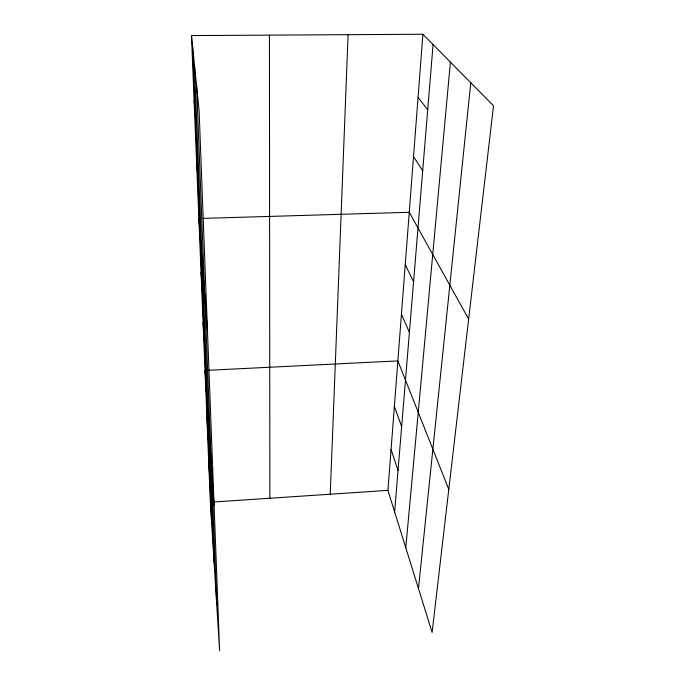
<?xml version="1.0" encoding="UTF-8"?>
<svg xmlns="http://www.w3.org/2000/svg" width="685" height="685" viewBox="0 0 685 685"><rect width="100%" height="100%" fill="white"/><g stroke="black" fill="none" stroke-linecap="round" stroke-linejoin="round"><path stroke-width="1.03" d="M330.247 494.21L348.091 34.678M422.902 34.25L493.517 105.798L432.115 632.426L387.933 490.366L422.902 34.25L191.483 35.577L210.329 502.216L219.611 650.75L199.095 110.362L191.483 35.577M394.637 511.926L433.074 44.559M405.785 547.769L450.405 62.121M418.466 588.535L470.775 82.748M213.514 502.002L387.933 490.366M208.189 370.285L397.865 360.901L448.795 489.415M203.094 218.387L409.253 212.281L468.651 319.073M418.064 97.381L427.714 109.754M413.526 156.608L422.696 170.762M405.237 264.71L413.569 281.758M401.444 314.167L409.407 332.379M394.372 406.436L401.658 426.558M391.067 449.531L398.053 470.424M194.103 100.567L195.259 113.445M196.561 161.412L197.777 176.182M198.873 218.506L207.452 330.632M201.039 272.185L202.332 289.986M203.077 322.738L204.404 341.755M205.003 370.439L214.088 505.17M206.879 416.848L208.257 437.835M208.651 460.705L210.047 482.48M196.629 86.13L216.734 604.709M194.429 64.553L214.071 562.068M192.571 46.272L211.733 524.667M269.428 35.132L269.864 498.243"/></g></svg>
